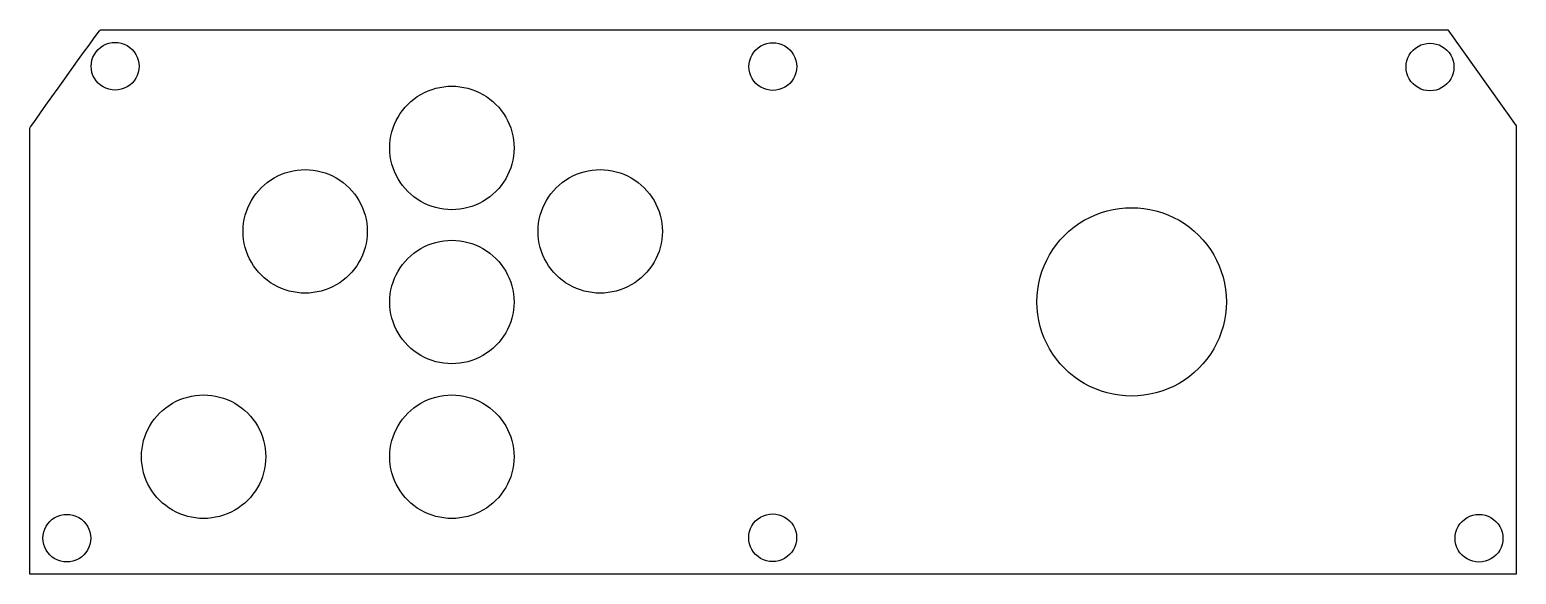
# Model space of a CAD drawing. Extents: x 1 to 159, y 1 to 59.
import ezdxf

# ---------------------------------------------------------------- set-up
doc = ezdxf.new("R2010")
doc.units = 0
doc.layers.add('VISIBLE__ISO_', color=7, linetype='CONTINUOUS')

msp = doc.modelspace()

# ---------------------------------------------------------------- linework, layer by layer
at = {"layer": 'VISIBLE__ISO_', "color": 7}
for points in [[(152.134356, 59.143165), (159.438453, 48.890116), (159.438453, 1.104026), (1.048672, 1.104026), (1.048672, 48.65971)], [(12.699915, 55.249305), (12.699915, 55.249305)], [(82.780612, 55.214744), (82.780612, 55.214744)], [(152.799743, 55.167838), (152.799743, 55.167838)], [(52.653281, 46.543524), (52.653281, 46.543524)], [(37.017419, 37.647992), (37.017419, 37.647992)], [(68.453042, 37.647992), (68.453042, 37.647992)], [(52.653281, 30.121069), (52.653281, 30.121069)], [(128.551603, 30.136871), (128.551603, 30.136871)], [(26.200154, 13.633421), (26.200154, 13.633421)], [(52.653281, 13.633421), (52.653281, 13.633421)], [(7.55425, 4.951778), (7.55425, 4.951778)], [(82.758145, 4.998585), (82.758145, 4.998585)], [(158.020648, 4.942195), (158.020648, 4.942195)]]:
    msp.add_lwpolyline(points, dxfattribs=at)
for points in [[(1.048672, 48.65971), (1.048672, 48.65971), (8.47743, 59.143165), (8.593324, 59.143165)], [(8.593324, 59.143165), (8.709217, 59.143165), (152.134356, 59.143165), (152.134356, 59.143165)], [(7.592674, 55.249305), (7.592674, 56.156189), (8.079391, 56.994185), (8.869484, 57.447627)], [(8.869484, 57.447627), (9.659577, 57.901069), (10.633012, 57.901069), (11.423105, 57.447627)], [(11.423105, 57.447627), (12.213198, 56.994185), (12.699915, 56.156189), (12.699915, 55.249305)], [(77.673372, 55.214744), (77.673372, 56.121628), (78.160089, 56.959624), (78.950182, 57.413066)], [(78.950182, 57.413066), (79.740275, 57.866508), (80.713709, 57.866508), (81.503802, 57.413066)], [(81.503802, 57.413066), (82.293895, 56.959624), (82.780612, 56.121628), (82.780612, 55.214744)], [(147.692502, 55.167838), (147.692502, 56.074723), (148.179219, 56.912719), (148.969312, 57.366161)], [(148.969312, 57.366161), (149.759405, 57.819603), (150.732839, 57.819603), (151.522932, 57.366161)], [(151.522932, 57.366161), (152.313025, 56.912719), (152.799743, 56.074723), (152.799743, 55.167838)], [(8.869484, 53.050982), (8.079391, 53.504425), (7.592674, 54.34242), (7.592674, 55.249305)], [(12.699915, 55.249305), (12.699915, 54.34242), (12.213198, 53.504425), (11.423105, 53.050982)], [(78.950182, 53.016421), (78.160089, 53.469864), (77.673372, 54.307859), (77.673372, 55.214744)], [(82.780612, 55.214744), (82.780612, 54.307859), (82.293895, 53.469864), (81.503802, 53.016421)], [(148.969312, 52.969516), (148.179219, 53.422958), (147.692502, 54.260954), (147.692502, 55.167838)], [(152.799742, 55.167838), (152.799742, 54.260954), (152.313025, 53.422958), (151.522932, 52.969516)], [(11.423105, 53.050982), (10.633012, 52.59754), (9.659577, 52.59754), (8.869484, 53.050982)], [(42.721066, 52.243721), (44.769758, 53.419486), (47.293851, 53.419486), (49.342543, 52.243721)], [(81.503802, 53.016421), (80.713709, 52.562979), (79.740275, 52.562979), (78.950182, 53.016421)], [(151.522932, 52.969516), (150.732839, 52.516074), (149.759405, 52.516074), (148.969312, 52.969516)], [(39.410328, 46.543524), (39.410328, 48.895053), (40.672374, 51.067956), (42.721066, 52.243721)], [(49.342543, 52.243721), (51.391235, 51.067956), (52.653281, 48.895053), (52.653281, 46.543524)], [(42.721066, 40.843327), (40.672374, 42.019091), (39.410327, 44.191994), (39.410328, 46.543524)], [(52.653281, 46.543524), (52.653281, 44.191994), (51.391235, 42.019091), (49.342543, 40.843327)], [(27.085204, 43.348189), (29.133896, 44.523954), (31.657988, 44.523954), (33.706681, 43.348189)], [(58.520827, 43.348189), (60.569519, 44.523954), (63.093612, 44.523954), (65.142304, 43.348189)], [(23.774465, 37.647992), (23.774465, 39.999522), (25.036512, 42.172425), (27.085204, 43.348189)], [(33.706681, 43.348189), (35.755373, 42.172425), (37.017419, 39.999522), (37.017419, 37.647992)], [(55.210089, 37.647992), (55.210089, 39.999522), (56.472135, 42.172425), (58.520827, 43.348189)], [(65.142304, 43.348189), (67.190996, 42.172425), (68.453042, 39.999522), (68.453042, 37.647992)], [(49.342543, 40.843327), (47.293851, 39.667562), (44.769758, 39.667562), (42.721066, 40.843327)], [(113.407433, 38.828261), (116.531181, 40.621011), (120.379798, 40.621011), (123.503546, 38.828261)], [(108.359376, 30.136871), (108.359376, 33.722371), (110.283685, 37.03551), (113.407433, 38.828261)], [(123.503546, 38.828261), (126.627295, 37.03551), (128.551603, 33.722371), (128.551603, 30.136871)], [(27.085203, 31.947795), (25.036511, 33.12356), (23.774465, 35.296463), (23.774465, 37.647992)], [(37.017419, 37.647992), (37.017419, 35.296463), (35.755372, 33.12356), (33.70668, 31.947795)], [(42.721066, 35.821266), (44.769758, 36.997031), (47.293851, 36.997031), (49.342543, 35.821266)], [(58.520827, 31.947795), (56.472135, 33.12356), (55.210088, 35.296463), (55.210089, 37.647992)], [(68.453042, 37.647992), (68.453042, 35.296463), (67.190996, 33.12356), (65.142304, 31.947795)], [(39.410328, 30.121069), (39.410328, 32.472599), (40.672374, 34.645502), (42.721066, 35.821266)], [(49.342543, 35.821266), (51.391235, 34.645502), (52.653281, 32.472599), (52.653281, 30.121069)], [(33.70668, 31.947795), (31.657988, 30.77203), (29.133896, 30.77203), (27.085203, 31.947795)], [(65.142304, 31.947795), (63.093612, 30.77203), (60.569519, 30.77203), (58.520827, 31.947795)], [(42.721066, 24.420872), (40.672374, 25.596637), (39.410327, 27.76954), (39.410328, 30.121069)], [(52.653281, 30.121069), (52.653281, 27.76954), (51.391235, 25.596637), (49.342543, 24.420872)], [(113.407433, 21.445481), (110.283684, 23.238231), (108.359376, 26.55137), (108.359376, 30.136871)], [(128.551603, 30.136871), (128.551603, 26.55137), (126.627294, 23.238231), (123.503546, 21.445481)], [(49.342543, 24.420872), (47.293851, 23.245107), (44.769758, 23.245107), (42.721066, 24.420872)], [(123.503546, 21.445481), (120.379798, 19.652731), (116.531181, 19.652731), (113.407433, 21.445481)], [(12.9572, 13.633421), (12.9572, 15.984951), (14.219247, 18.157854), (16.267939, 19.333618)], [(16.267939, 19.333618), (18.316631, 20.509383), (20.840724, 20.509383), (22.889416, 19.333618)], [(22.889416, 19.333618), (24.938108, 18.157854), (26.200154, 15.984951), (26.200154, 13.633421)], [(39.410328, 13.633421), (39.410328, 15.984951), (40.672374, 18.157854), (42.721066, 19.333618)], [(42.721066, 19.333618), (44.769758, 20.509383), (47.293851, 20.509383), (49.342543, 19.333618)], [(49.342543, 19.333618), (51.391235, 18.157854), (52.653281, 15.984951), (52.653281, 13.633421)], [(16.267939, 7.933224), (14.219247, 9.108989), (12.9572, 11.281892), (12.9572, 13.633421)], [(26.200154, 13.633421), (26.200154, 11.281892), (24.938108, 9.108989), (22.889416, 7.933224)], [(42.721066, 7.933224), (40.672374, 9.108989), (39.410327, 11.281892), (39.410328, 13.633421)], [(52.653281, 13.633421), (52.653281, 11.281892), (51.391235, 9.108989), (49.342543, 7.933224)], [(22.889416, 7.933224), (20.840724, 6.757459), (18.316631, 6.757459), (16.267939, 7.933224)], [(49.342543, 7.933224), (47.293851, 6.757459), (44.769758, 6.757459), (42.721066, 7.933224)], [(2.447009, 4.951778), (2.447009, 5.858663), (2.933726, 6.696658), (3.723819, 7.150101)], [(3.723819, 7.150101), (4.513912, 7.603543), (5.487347, 7.603543), (6.27744, 7.150101)], [(6.27744, 7.150101), (7.067533, 6.696658), (7.55425, 5.858663), (7.55425, 4.951778)], [(77.650904, 4.998585), (77.650904, 5.905469), (78.137621, 6.743465), (78.927714, 7.196907)], [(78.927714, 7.196907), (79.717807, 7.65035), (80.691242, 7.65035), (81.481335, 7.196907)], [(81.481335, 7.196907), (82.271427, 6.743465), (82.758145, 5.905469), (82.758145, 4.998585)], [(152.913407, 4.942195), (152.913407, 5.84908), (153.400124, 6.687075), (154.190217, 7.140518)], [(154.190217, 7.140518), (154.98031, 7.59396), (155.953745, 7.59396), (156.743837, 7.140518)], [(156.743837, 7.140518), (157.53393, 6.687075), (158.020648, 5.84908), (158.020648, 4.942195)], [(3.723819, 2.753456), (2.933726, 3.206898), (2.447009, 4.044894), (2.447009, 4.951778)], [(7.55425, 4.951778), (7.55425, 4.044894), (7.067533, 3.206898), (6.27744, 2.753456)], [(78.927714, 2.800263), (78.137621, 3.253705), (77.650904, 4.091701), (77.650904, 4.998585)], [(82.758145, 4.998585), (82.758145, 4.091701), (82.271427, 3.253705), (81.481334, 2.800263)], [(154.190217, 2.743873), (153.400124, 3.197315), (152.913407, 4.035311), (152.913407, 4.942195)], [(158.020648, 4.942195), (158.020648, 4.035311), (157.53393, 3.197315), (156.743837, 2.743873)], [(6.27744, 2.753456), (5.487347, 2.300014), (4.513912, 2.300014), (3.723819, 2.753456)], [(81.481334, 2.800263), (80.691242, 2.346821), (79.717807, 2.346821), (78.927714, 2.800263)], [(156.743837, 2.743873), (155.953744, 2.290431), (154.98031, 2.290431), (154.190217, 2.743873)]]:
    msp.add_open_spline(points, degree=3, dxfattribs=at)

doc.saveas('drawing.dxf')
